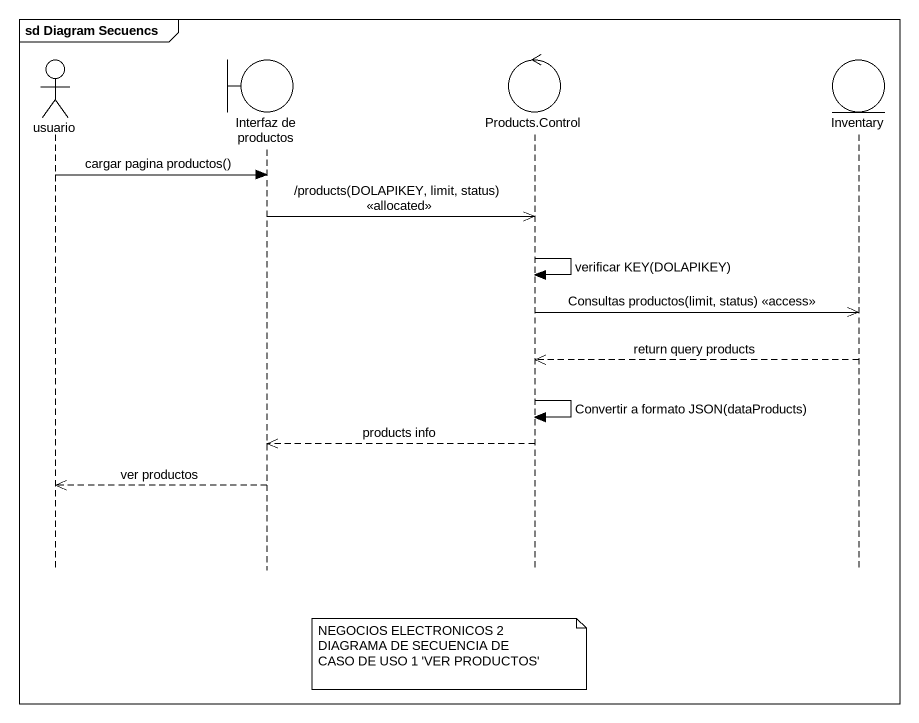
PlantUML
@startuml
mainframe sd Diagram Secuencs
hide footbox
actor usuario
boundary "Interfaz de productos" as Interfaz_de_productos
control "Products.Control" as Products_Control
entity Inventary

usuario -> Interfaz_de_productos : cargar pagina productos()
Interfaz_de_productos ->> Products_Control : /products(DOLAPIKEY, limit, status) <<allocated>>
Products_Control -> Products_Control : verificar KEY(DOLAPIKEY)
Products_Control ->> Inventary : Consultas productos(limit, status) <<access>>
Inventary -->> Products_Control : return query products
Products_Control -> Products_Control : Convertir a formato JSON(dataProducts)
Products_Control -->> Interfaz_de_productos : products info
Interfaz_de_productos -->> usuario : ver productos
note over Products_Control
  NEGOCIOS ELECTRONICOS 2
  DIAGRAMA DE SECUENCIA DE
  CASO DE USO 1 'VER PRODUCTOS'
end note
@enduml
